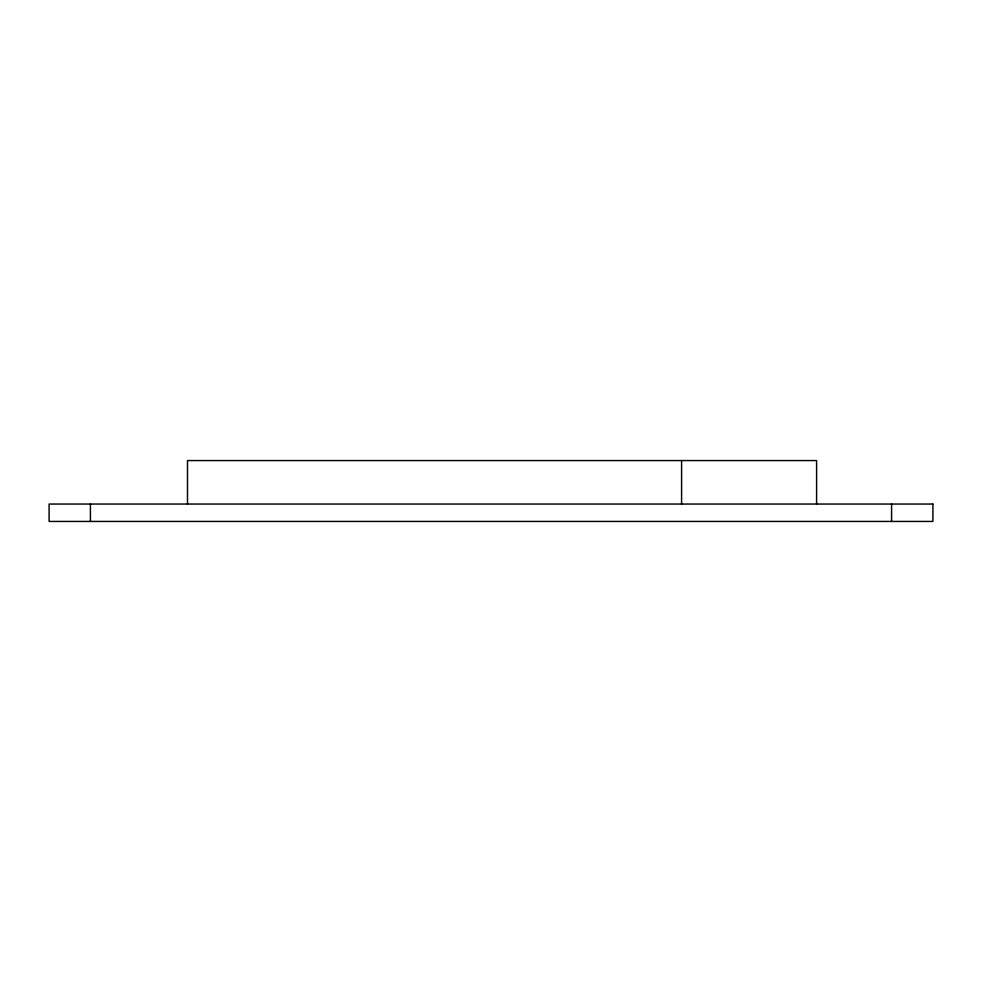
<?xml version="1.0" encoding="UTF-8"?>
<svg xmlns="http://www.w3.org/2000/svg" width="982" height="982" viewBox="0 0 982 982"><rect width="100%" height="100%" fill="white"/><g stroke="black" fill="none" stroke-linecap="round" stroke-linejoin="round"><path stroke-width="1.47" d="M891.582 504.048L891.582 521.442M816.594 504.048L816.594 460.558L187.501 460.558L187.501 504.048M681.594 460.558L681.594 504.048M90.418 504.048L90.418 521.442M932.9 504.048L49.1 504.048L49.1 521.442L932.9 521.442L932.9 504.048"/></g></svg>
